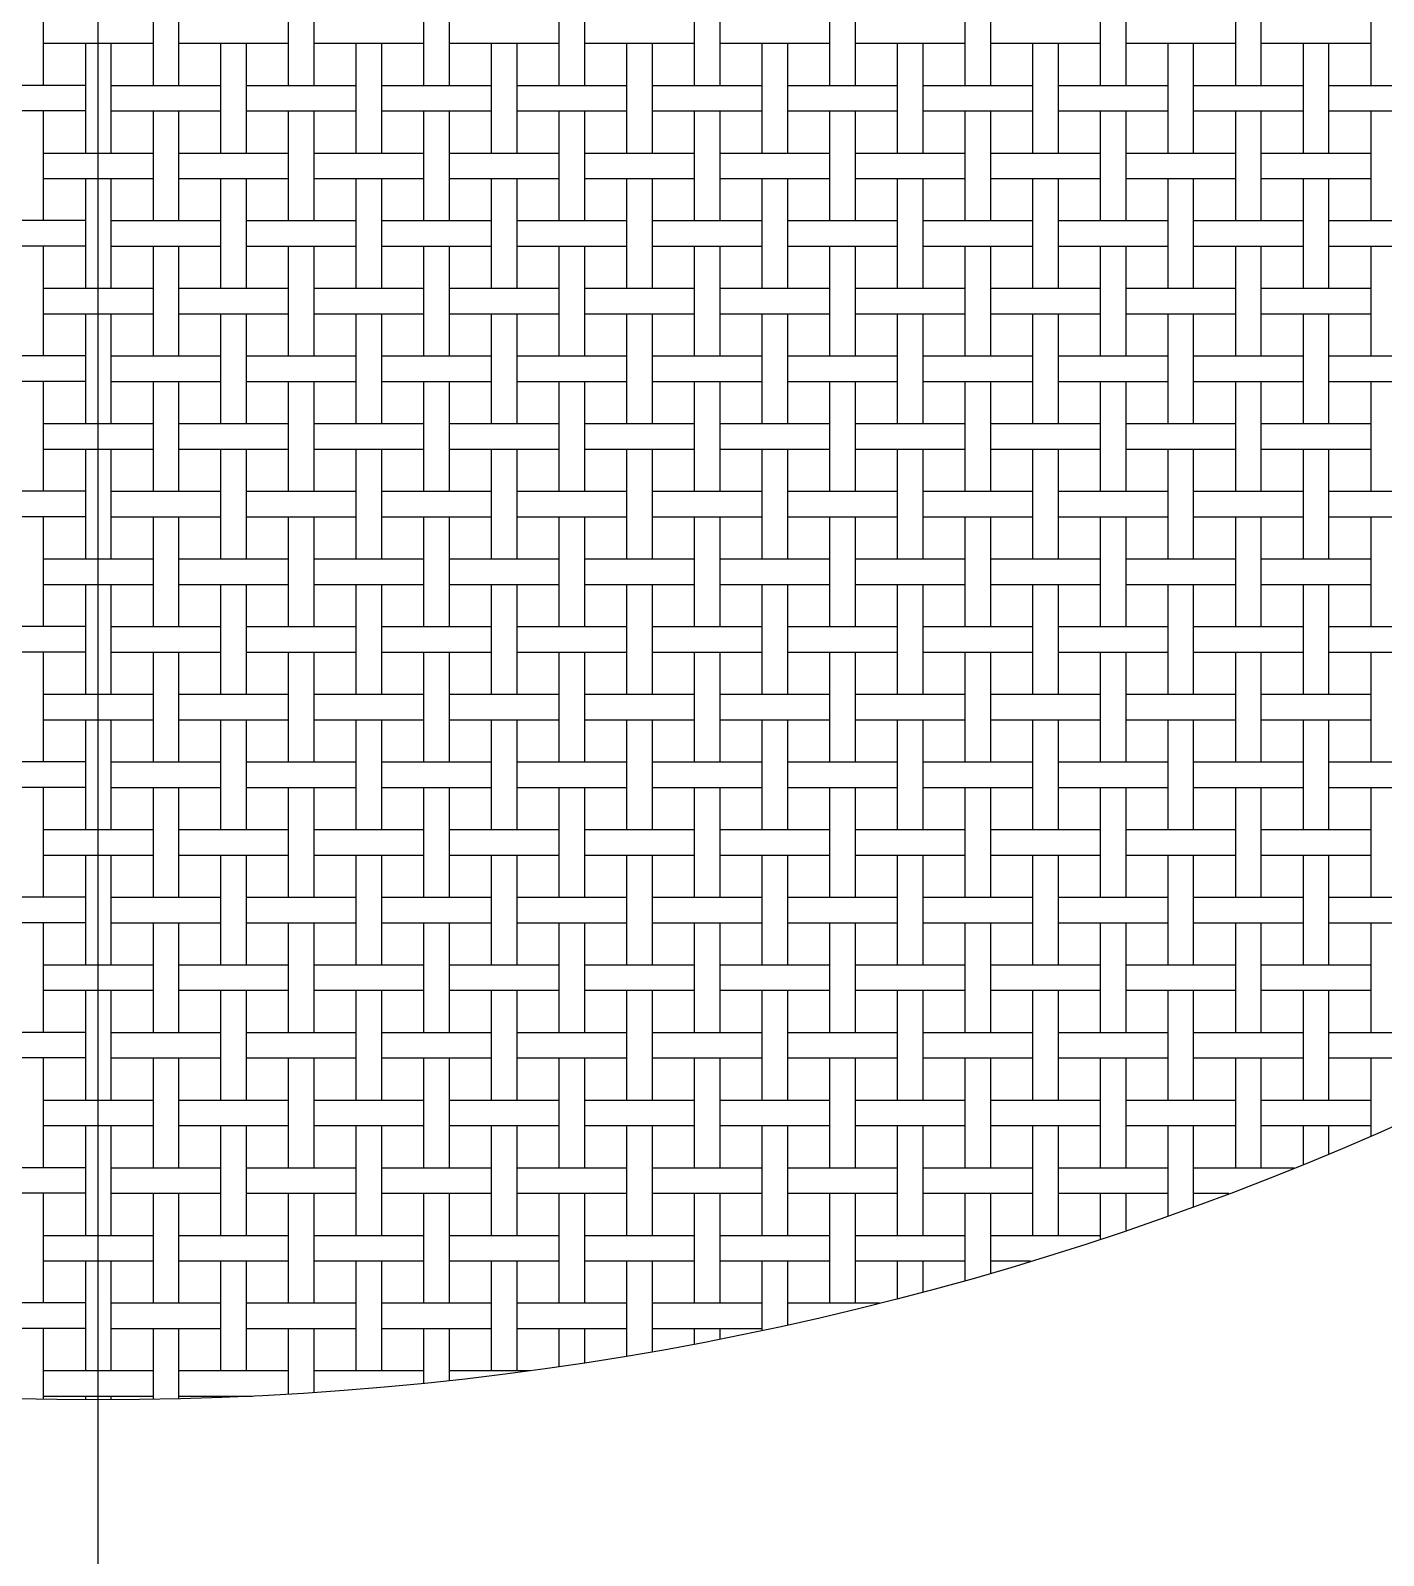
# Model space of a CAD drawing. Extents: x 0.5 to 85.8, y 0 to 73.
# Drawn here: x 33.61 to 39.96, y 30.3 to 37.45 of the extents above; entities that cross this region are included whole.
import ezdxf

# ---------------------------------------------------------------- set-up
doc = ezdxf.new("R2010")
doc.units = 0
doc.linetypes.add('CENTER', pattern=[50.8, 31.75, -6.35, 6.35, -6.35])
doc.layers.get('0').update_dxf_attribs({"linetype": 'CONTINUOUS'})
doc.layers.add('CENTER', color=1, linetype='CENTER')

msp = doc.modelspace()

# ---------------------------------------------------------------- linework, layer by layer
at = {"color": 7, "linetype": 'CONTINUOUS'}
for p, q in [((33.6672, 37.7103), (33.6672, 37.1953)), ((34.1822, 37.7103), (34.1822, 37.1953)), ((34.3022, 37.7103), (34.3022, 37.1953)), ((34.8172, 37.7103), (34.8172, 37.1953)), ((34.9372, 37.7103), (34.9372, 37.1953)), ((35.4522, 37.7103), (35.4522, 37.1953)), ((35.5722, 37.7103), (35.5722, 37.1953)), ((36.0872, 37.7103), (36.0872, 37.1953)), ((36.2072, 37.7103), (36.2072, 37.1953)), ((36.7222, 37.7103), (36.7222, 37.1953)), ((36.8422, 37.7103), (36.8422, 37.1953)), ((37.3572, 37.7103), (37.3572, 37.1953)), ((37.4772, 37.7103), (37.4772, 37.1953)), ((37.9922, 37.7103), (37.9922, 37.1953)), ((38.1122, 37.7103), (38.1122, 37.1953)), ((38.6272, 37.7103), (38.6272, 37.1953)), ((38.7472, 37.7103), (38.7472, 37.1953)), ((39.2622, 37.7103), (39.2622, 37.1953)), ((39.3822, 37.7103), (39.3822, 37.1953)), ((39.8972, 37.7103), (39.8972, 37.1953)), ((33.6672, 37.3928), (34.1822, 37.3928)), ((33.8647, 37.3928), (33.8647, 36.8778)), ((33.9847, 37.3928), (33.9847, 36.8778)), ((34.3022, 37.3928), (34.8172, 37.3928)), ((34.4997, 37.3928), (34.4997, 36.8778)), ((34.6197, 37.3928), (34.6197, 36.8778)), ((34.9372, 37.3928), (35.4522, 37.3928)), ((35.1347, 37.3928), (35.1347, 36.8778)), ((35.2547, 37.3928), (35.2547, 36.8778)), ((35.5722, 37.3928), (36.0872, 37.3928)), ((35.7697, 37.3928), (35.7697, 36.8778)), ((35.8897, 37.3928), (35.8897, 36.8778)), ((36.2072, 37.3928), (36.7222, 37.3928)), ((36.4047, 37.3928), (36.4047, 36.8778)), ((36.5247, 37.3928), (36.5247, 36.8778)), ((36.8422, 37.3928), (37.3572, 37.3928)), ((37.0397, 37.3928), (37.0397, 36.8778)), ((37.1597, 37.3928), (37.1597, 36.8778)), ((37.4772, 37.3928), (37.9922, 37.3928)), ((37.6747, 37.3928), (37.6747, 36.8778)), ((37.7947, 37.3928), (37.7947, 36.8778)), ((38.1122, 37.3928), (38.6272, 37.3928)), ((38.3097, 37.3928), (38.3097, 36.8778)), ((38.4297, 37.3928), (38.4297, 36.8778)), ((38.7472, 37.3928), (39.2622, 37.3928)), ((38.9447, 37.3928), (38.9447, 36.8778)), ((39.0647, 37.3928), (39.0647, 36.8778)), ((39.3822, 37.3928), (39.8972, 37.3928)), ((39.5797, 37.3928), (39.5797, 36.8778)), ((39.6997, 37.3928), (39.6997, 36.8778)), ((33.8647, 37.1953), (33.3497, 37.1953)), ((33.9847, 37.1953), (34.4997, 37.1953)), ((34.6197, 37.1953), (35.1347, 37.1953)), ((35.2547, 37.1953), (35.7697, 37.1953)), ((35.8897, 37.1953), (36.4047, 37.1953)), ((36.5247, 37.1953), (37.0397, 37.1953)), ((37.1597, 37.1953), (37.6747, 37.1953)), ((37.7947, 37.1953), (38.3097, 37.1953)), ((38.4297, 37.1953), (38.9447, 37.1953)), ((39.0647, 37.1953), (39.5797, 37.1953)), ((39.6997, 37.1953), (40.2147, 37.1953)), ((33.8647, 37.0753), (33.3497, 37.0753)), ((33.6672, 37.0753), (33.6672, 36.5603)), ((33.9847, 37.0753), (34.4997, 37.0753)), ((34.1822, 37.0753), (34.1822, 36.5603)), ((34.3022, 37.0753), (34.3022, 36.5603)), ((34.6197, 37.0753), (35.1347, 37.0753)), ((34.8172, 37.0753), (34.8172, 36.5603)), ((34.9372, 37.0753), (34.9372, 36.5603)), ((35.2547, 37.0753), (35.7697, 37.0753)), ((35.4522, 37.0753), (35.4522, 36.5603)), ((35.5722, 37.0753), (35.5722, 36.5603)), ((35.8897, 37.0753), (36.4047, 37.0753)), ((36.0872, 37.0753), (36.0872, 36.5603)), ((36.2072, 37.0753), (36.2072, 36.5603)), ((36.5247, 37.0753), (37.0397, 37.0753)), ((36.7222, 37.0753), (36.7222, 36.5603)), ((36.8422, 37.0753), (36.8422, 36.5603)), ((37.1597, 37.0753), (37.6747, 37.0753)), ((37.3572, 37.0753), (37.3572, 36.5603)), ((37.4772, 37.0753), (37.4772, 36.5603)), ((37.7947, 37.0753), (38.3097, 37.0753)), ((37.9922, 37.0753), (37.9922, 36.5603)), ((38.1122, 37.0753), (38.1122, 36.5603)), ((38.4297, 37.0753), (38.9447, 37.0753)), ((38.6272, 37.0753), (38.6272, 36.5603)), ((38.7472, 37.0753), (38.7472, 36.5603)), ((39.0647, 37.0753), (39.5797, 37.0753)), ((39.2622, 37.0753), (39.2622, 36.5603)), ((39.3822, 37.0753), (39.3822, 36.5603)), ((39.6997, 37.0753), (40.2147, 37.0753)), ((39.8972, 37.0753), (39.8972, 36.5603)), ((33.6672, 36.8778), (34.1822, 36.8778)), ((34.3022, 36.8778), (34.8172, 36.8778)), ((34.9372, 36.8778), (35.4522, 36.8778)), ((35.5722, 36.8778), (36.0872, 36.8778)), ((36.2072, 36.8778), (36.7222, 36.8778)), ((36.8422, 36.8778), (37.3572, 36.8778)), ((37.4772, 36.8778), (37.9922, 36.8778)), ((38.1122, 36.8778), (38.6272, 36.8778)), ((38.7472, 36.8778), (39.2622, 36.8778)), ((39.3822, 36.8778), (39.8972, 36.8778)), ((33.6672, 36.7578), (34.1822, 36.7578)), ((33.8647, 36.7578), (33.8647, 36.2428)), ((33.9847, 36.7578), (33.9847, 36.2428)), ((34.3022, 36.7578), (34.8172, 36.7578)), ((34.4997, 36.7578), (34.4997, 36.2428)), ((34.6197, 36.7578), (34.6197, 36.2428)), ((34.9372, 36.7578), (35.4522, 36.7578)), ((35.1347, 36.7578), (35.1347, 36.2428)), ((35.2547, 36.7578), (35.2547, 36.2428)), ((35.5722, 36.7578), (36.0872, 36.7578)), ((35.7697, 36.7578), (35.7697, 36.2428)), ((35.8897, 36.7578), (35.8897, 36.2428)), ((36.2072, 36.7578), (36.7222, 36.7578)), ((36.4047, 36.7578), (36.4047, 36.2428)), ((36.5247, 36.7578), (36.5247, 36.2428)), ((36.8422, 36.7578), (37.3572, 36.7578)), ((37.0397, 36.7578), (37.0397, 36.2428)), ((37.1597, 36.7578), (37.1597, 36.2428)), ((37.4772, 36.7578), (37.9922, 36.7578)), ((37.6747, 36.7578), (37.6747, 36.2428)), ((37.7947, 36.7578), (37.7947, 36.2428)), ((38.1122, 36.7578), (38.6272, 36.7578)), ((38.3097, 36.7578), (38.3097, 36.2428)), ((38.4297, 36.7578), (38.4297, 36.2428)), ((38.7472, 36.7578), (39.2622, 36.7578)), ((38.9447, 36.7578), (38.9447, 36.2428)), ((39.0647, 36.7578), (39.0647, 36.2428)), ((39.3822, 36.7578), (39.8972, 36.7578)), ((39.5797, 36.7578), (39.5797, 36.2428)), ((39.6997, 36.7578), (39.6997, 36.2428)), ((33.8647, 36.5603), (33.3497, 36.5603)), ((33.9847, 36.5603), (34.4997, 36.5603)), ((34.6197, 36.5603), (35.1347, 36.5603)), ((35.2547, 36.5603), (35.7697, 36.5603)), ((35.8897, 36.5603), (36.4047, 36.5603)), ((36.5247, 36.5603), (37.0397, 36.5603)), ((37.1597, 36.5603), (37.6747, 36.5603)), ((37.7947, 36.5603), (38.3097, 36.5603)), ((38.4297, 36.5603), (38.9447, 36.5603)), ((39.0647, 36.5603), (39.5797, 36.5603)), ((39.6997, 36.5603), (40.2147, 36.5603)), ((33.8647, 36.4403), (33.3497, 36.4403)), ((33.6672, 36.4403), (33.6672, 35.9253)), ((33.9847, 36.4403), (34.4997, 36.4403)), ((34.1822, 36.4403), (34.1822, 35.9253)), ((34.3022, 36.4403), (34.3022, 35.9253)), ((34.6197, 36.4403), (35.1347, 36.4403)), ((34.8172, 36.4403), (34.8172, 35.9253)), ((34.9372, 36.4403), (34.9372, 35.9253)), ((35.2547, 36.4403), (35.7697, 36.4403)), ((35.4522, 36.4403), (35.4522, 35.9253)), ((35.5722, 36.4403), (35.5722, 35.9253)), ((35.8897, 36.4403), (36.4047, 36.4403)), ((36.0872, 36.4403), (36.0872, 35.9253)), ((36.2072, 36.4403), (36.2072, 35.9253)), ((36.5247, 36.4403), (37.0397, 36.4403)), ((36.7222, 36.4403), (36.7222, 35.9253)), ((36.8422, 36.4403), (36.8422, 35.9253)), ((37.1597, 36.4403), (37.6747, 36.4403)), ((37.3572, 36.4403), (37.3572, 35.9253)), ((37.4772, 36.4403), (37.4772, 35.9253)), ((37.7947, 36.4403), (38.3097, 36.4403)), ((37.9922, 36.4403), (37.9922, 35.9253)), ((38.1122, 36.4403), (38.1122, 35.9253)), ((38.4297, 36.4403), (38.9447, 36.4403)), ((38.6272, 36.4403), (38.6272, 35.9253)), ((38.7472, 36.4403), (38.7472, 35.9253)), ((39.0647, 36.4403), (39.5797, 36.4403)), ((39.2622, 36.4403), (39.2622, 35.9253)), ((39.3822, 36.4403), (39.3822, 35.9253)), ((39.6997, 36.4403), (40.2147, 36.4403)), ((39.8972, 36.4403), (39.8972, 35.9253)), ((33.6672, 36.2428), (34.1822, 36.2428)), ((34.3022, 36.2428), (34.8172, 36.2428)), ((34.9372, 36.2428), (35.4522, 36.2428)), ((35.5722, 36.2428), (36.0872, 36.2428)), ((36.2072, 36.2428), (36.7222, 36.2428)), ((36.8422, 36.2428), (37.3572, 36.2428)), ((37.4772, 36.2428), (37.9922, 36.2428)), ((38.1122, 36.2428), (38.6272, 36.2428)), ((38.7472, 36.2428), (39.2622, 36.2428)), ((39.3822, 36.2428), (39.8972, 36.2428)), ((33.6672, 36.1228), (34.1822, 36.1228)), ((33.8647, 36.1228), (33.8647, 35.6078)), ((33.9847, 36.1228), (33.9847, 35.6078)), ((34.3022, 36.1228), (34.8172, 36.1228)), ((34.4997, 36.1228), (34.4997, 35.6078)), ((34.6197, 36.1228), (34.6197, 35.6078)), ((34.9372, 36.1228), (35.4522, 36.1228)), ((35.1347, 36.1228), (35.1347, 35.6078)), ((35.2547, 36.1228), (35.2547, 35.6078)), ((35.5722, 36.1228), (36.0872, 36.1228)), ((35.7697, 36.1228), (35.7697, 35.6078)), ((35.8897, 36.1228), (35.8897, 35.6078)), ((36.2072, 36.1228), (36.7222, 36.1228)), ((36.4047, 36.1228), (36.4047, 35.6078)), ((36.5247, 36.1228), (36.5247, 35.6078)), ((36.8422, 36.1228), (37.3572, 36.1228)), ((37.0397, 36.1228), (37.0397, 35.6078)), ((37.1597, 36.1228), (37.1597, 35.6078)), ((37.4772, 36.1228), (37.9922, 36.1228)), ((37.6747, 36.1228), (37.6747, 35.6078)), ((37.7947, 36.1228), (37.7947, 35.6078)), ((38.1122, 36.1228), (38.6272, 36.1228)), ((38.3097, 36.1228), (38.3097, 35.6078)), ((38.4297, 36.1228), (38.4297, 35.6078)), ((38.7472, 36.1228), (39.2622, 36.1228)), ((38.9447, 36.1228), (38.9447, 35.6078)), ((39.0647, 36.1228), (39.0647, 35.6078)), ((39.3822, 36.1228), (39.8972, 36.1228)), ((39.5797, 36.1228), (39.5797, 35.6078)), ((39.6997, 36.1228), (39.6997, 35.6078)), ((33.8647, 35.9253), (33.3497, 35.9253)), ((33.9847, 35.9253), (34.4997, 35.9253)), ((34.6197, 35.9253), (35.1347, 35.9253)), ((35.2547, 35.9253), (35.7697, 35.9253)), ((35.8897, 35.9253), (36.4047, 35.9253)), ((36.5247, 35.9253), (37.0397, 35.9253)), ((37.1597, 35.9253), (37.6747, 35.9253)), ((37.7947, 35.9253), (38.3097, 35.9253)), ((38.4297, 35.9253), (38.9447, 35.9253)), ((39.0647, 35.9253), (39.5797, 35.9253)), ((39.6997, 35.9253), (40.2147, 35.9253)), ((33.8647, 35.8053), (33.3497, 35.8053)), ((33.6672, 35.8053), (33.6672, 35.2903)), ((33.9847, 35.8053), (34.4997, 35.8053)), ((34.1822, 35.8053), (34.1822, 35.2903)), ((34.3022, 35.8053), (34.3022, 35.2903)), ((34.6197, 35.8053), (35.1347, 35.8053)), ((34.8172, 35.8053), (34.8172, 35.2903)), ((34.9372, 35.8053), (34.9372, 35.2903)), ((35.2547, 35.8053), (35.7697, 35.8053)), ((35.4522, 35.8053), (35.4522, 35.2903)), ((35.5722, 35.8053), (35.5722, 35.2903)), ((35.8897, 35.8053), (36.4047, 35.8053)), ((36.0872, 35.8053), (36.0872, 35.2903)), ((36.2072, 35.8053), (36.2072, 35.2903)), ((36.5247, 35.8053), (37.0397, 35.8053)), ((36.7222, 35.8053), (36.7222, 35.2903)), ((36.8422, 35.8053), (36.8422, 35.2903)), ((37.1597, 35.8053), (37.6747, 35.8053)), ((37.3572, 35.8053), (37.3572, 35.2903)), ((37.4772, 35.8053), (37.4772, 35.2903)), ((37.7947, 35.8053), (38.3097, 35.8053)), ((37.9922, 35.8053), (37.9922, 35.2903)), ((38.1122, 35.8053), (38.1122, 35.2903)), ((38.4297, 35.8053), (38.9447, 35.8053)), ((38.6272, 35.8053), (38.6272, 35.2903)), ((38.7472, 35.8053), (38.7472, 35.2903)), ((39.0647, 35.8053), (39.5797, 35.8053)), ((39.2622, 35.8053), (39.2622, 35.2903)), ((39.3822, 35.8053), (39.3822, 35.2903)), ((39.6997, 35.8053), (40.2147, 35.8053)), ((39.8972, 35.8053), (39.8972, 35.2903)), ((33.6672, 35.6078), (34.1822, 35.6078)), ((34.3022, 35.6078), (34.8172, 35.6078)), ((34.9372, 35.6078), (35.4522, 35.6078)), ((35.5722, 35.6078), (36.0872, 35.6078)), ((36.2072, 35.6078), (36.7222, 35.6078)), ((36.8422, 35.6078), (37.3572, 35.6078)), ((37.4772, 35.6078), (37.9922, 35.6078)), ((38.1122, 35.6078), (38.6272, 35.6078)), ((38.7472, 35.6078), (39.2622, 35.6078)), ((39.3822, 35.6078), (39.8972, 35.6078)), ((33.6672, 35.4878), (34.1822, 35.4878)), ((33.8647, 35.4878), (33.8647, 34.9728)), ((33.9847, 35.4878), (33.9847, 34.9728)), ((34.3022, 35.4878), (34.8172, 35.4878)), ((34.4997, 35.4878), (34.4997, 34.9728)), ((34.6197, 35.4878), (34.6197, 34.9728)), ((34.9372, 35.4878), (35.4522, 35.4878)), ((35.1347, 35.4878), (35.1347, 34.9728)), ((35.2547, 35.4878), (35.2547, 34.9728)), ((35.5722, 35.4878), (36.0872, 35.4878)), ((35.7697, 35.4878), (35.7697, 34.9728)), ((35.8897, 35.4878), (35.8897, 34.9728)), ((36.2072, 35.4878), (36.7222, 35.4878)), ((36.4047, 35.4878), (36.4047, 34.9728)), ((36.5247, 35.4878), (36.5247, 34.9728)), ((36.8422, 35.4878), (37.3572, 35.4878)), ((37.0397, 35.4878), (37.0397, 34.9728)), ((37.1597, 35.4878), (37.1597, 34.9728)), ((37.4772, 35.4878), (37.9922, 35.4878)), ((37.6747, 35.4878), (37.6747, 34.9728)), ((37.7947, 35.4878), (37.7947, 34.9728)), ((38.1122, 35.4878), (38.6272, 35.4878)), ((38.3097, 35.4878), (38.3097, 34.9728)), ((38.4297, 35.4878), (38.4297, 34.9728)), ((38.7472, 35.4878), (39.2622, 35.4878)), ((38.9447, 35.4878), (38.9447, 34.9728)), ((39.0647, 35.4878), (39.0647, 34.9728)), ((39.3822, 35.4878), (39.8972, 35.4878)), ((39.5797, 35.4878), (39.5797, 34.9728)), ((39.6997, 35.4878), (39.6997, 34.9728)), ((33.8647, 35.2903), (33.3497, 35.2903)), ((33.9847, 35.2903), (34.4997, 35.2903)), ((34.6197, 35.2903), (35.1347, 35.2903)), ((35.2547, 35.2903), (35.7697, 35.2903)), ((35.8897, 35.2903), (36.4047, 35.2903)), ((36.5247, 35.2903), (37.0397, 35.2903)), ((37.1597, 35.2903), (37.6747, 35.2903)), ((37.7947, 35.2903), (38.3097, 35.2903)), ((38.4297, 35.2903), (38.9447, 35.2903)), ((39.0647, 35.2903), (39.5797, 35.2903)), ((39.6997, 35.2903), (40.2147, 35.2903)), ((33.8647, 35.1703), (33.3497, 35.1703)), ((33.6672, 35.1703), (33.6672, 34.6553)), ((33.9847, 35.1703), (34.4997, 35.1703)), ((34.1822, 35.1703), (34.1822, 34.6553)), ((34.3022, 35.1703), (34.3022, 34.6553)), ((34.6197, 35.1703), (35.1347, 35.1703)), ((34.8172, 35.1703), (34.8172, 34.6553)), ((34.9372, 35.1703), (34.9372, 34.6553)), ((35.2547, 35.1703), (35.7697, 35.1703)), ((35.4522, 35.1703), (35.4522, 34.6553)), ((35.5722, 35.1703), (35.5722, 34.6553)), ((35.8897, 35.1703), (36.4047, 35.1703)), ((36.0872, 35.1703), (36.0872, 34.6553)), ((36.2072, 35.1703), (36.2072, 34.6553)), ((36.5247, 35.1703), (37.0397, 35.1703)), ((36.7222, 35.1703), (36.7222, 34.6553)), ((36.8422, 35.1703), (36.8422, 34.6553)), ((37.1597, 35.1703), (37.6747, 35.1703)), ((37.3572, 35.1703), (37.3572, 34.6553)), ((37.4772, 35.1703), (37.4772, 34.6553)), ((37.7947, 35.1703), (38.3097, 35.1703)), ((37.9922, 35.1703), (37.9922, 34.6553)), ((38.1122, 35.1703), (38.1122, 34.6553)), ((38.4297, 35.1703), (38.9447, 35.1703)), ((38.6272, 35.1703), (38.6272, 34.6553)), ((38.7472, 35.1703), (38.7472, 34.6553)), ((39.0647, 35.1703), (39.5797, 35.1703)), ((39.2622, 35.1703), (39.2622, 34.6553)), ((39.3822, 35.1703), (39.3822, 34.6553)), ((39.6997, 35.1703), (40.2147, 35.1703)), ((39.8972, 35.1703), (39.8972, 34.6553)), ((33.6672, 34.9728), (34.1822, 34.9728)), ((34.3022, 34.9728), (34.8172, 34.9728)), ((34.9372, 34.9728), (35.4522, 34.9728)), ((35.5722, 34.9728), (36.0872, 34.9728)), ((36.2072, 34.9728), (36.7222, 34.9728)), ((36.8422, 34.9728), (37.3572, 34.9728)), ((37.4772, 34.9728), (37.9922, 34.9728)), ((38.1122, 34.9728), (38.6272, 34.9728)), ((38.7472, 34.9728), (39.2622, 34.9728)), ((39.3822, 34.9728), (39.8972, 34.9728)), ((33.6672, 34.8528), (34.1822, 34.8528)), ((33.8647, 34.8528), (33.8647, 34.3378)), ((33.9847, 34.8528), (33.9847, 34.3378)), ((34.3022, 34.8528), (34.8172, 34.8528)), ((34.4997, 34.8528), (34.4997, 34.3378)), ((34.6197, 34.8528), (34.6197, 34.3378)), ((34.9372, 34.8528), (35.4522, 34.8528)), ((35.1347, 34.8528), (35.1347, 34.3378)), ((35.2547, 34.8528), (35.2547, 34.3378)), ((35.5722, 34.8528), (36.0872, 34.8528)), ((35.7697, 34.8528), (35.7697, 34.3378)), ((35.8897, 34.8528), (35.8897, 34.3378)), ((36.2072, 34.8528), (36.7222, 34.8528)), ((36.4047, 34.8528), (36.4047, 34.3378)), ((36.5247, 34.8528), (36.5247, 34.3378)), ((36.8422, 34.8528), (37.3572, 34.8528)), ((37.0397, 34.8528), (37.0397, 34.3378)), ((37.1597, 34.8528), (37.1597, 34.3378)), ((37.4772, 34.8528), (37.9922, 34.8528)), ((37.6747, 34.8528), (37.6747, 34.3378)), ((37.7947, 34.8528), (37.7947, 34.3378)), ((38.1122, 34.8528), (38.6272, 34.8528)), ((38.3097, 34.8528), (38.3097, 34.3378)), ((38.4297, 34.8528), (38.4297, 34.3378)), ((38.7472, 34.8528), (39.2622, 34.8528)), ((38.9447, 34.8528), (38.9447, 34.3378)), ((39.0647, 34.8528), (39.0647, 34.3378)), ((39.3822, 34.8528), (39.8972, 34.8528)), ((39.5797, 34.8528), (39.5797, 34.3378)), ((39.6997, 34.8528), (39.6997, 34.3378)), ((33.8647, 34.6553), (33.3497, 34.6553)), ((33.9847, 34.6553), (34.4997, 34.6553)), ((34.6197, 34.6553), (35.1347, 34.6553)), ((35.2547, 34.6553), (35.7697, 34.6553)), ((35.8897, 34.6553), (36.4047, 34.6553)), ((36.5247, 34.6553), (37.0397, 34.6553)), ((37.1597, 34.6553), (37.6747, 34.6553)), ((37.7947, 34.6553), (38.3097, 34.6553)), ((38.4297, 34.6553), (38.9447, 34.6553)), ((39.0647, 34.6553), (39.5797, 34.6553)), ((39.6997, 34.6553), (40.2147, 34.6553)), ((33.8647, 34.5353), (33.3497, 34.5353)), ((33.6672, 34.5353), (33.6672, 34.0203)), ((33.9847, 34.5353), (34.4997, 34.5353)), ((34.1822, 34.5353), (34.1822, 34.0203)), ((34.3022, 34.5353), (34.3022, 34.0203)), ((34.6197, 34.5353), (35.1347, 34.5353)), ((34.8172, 34.5353), (34.8172, 34.0203)), ((34.9372, 34.5353), (34.9372, 34.0203)), ((35.2547, 34.5353), (35.7697, 34.5353)), ((35.4522, 34.5353), (35.4522, 34.0203)), ((35.5722, 34.5353), (35.5722, 34.0203)), ((35.8897, 34.5353), (36.4047, 34.5353)), ((36.0872, 34.5353), (36.0872, 34.0203)), ((36.2072, 34.5353), (36.2072, 34.0203)), ((36.5247, 34.5353), (37.0397, 34.5353)), ((36.7222, 34.5353), (36.7222, 34.0203)), ((36.8422, 34.5353), (36.8422, 34.0203)), ((37.1597, 34.5353), (37.6747, 34.5353)), ((37.3572, 34.5353), (37.3572, 34.0203)), ((37.4772, 34.5353), (37.4772, 34.0203)), ((37.7947, 34.5353), (38.3097, 34.5353)), ((37.9922, 34.5353), (37.9922, 34.0203)), ((38.1122, 34.5353), (38.1122, 34.0203)), ((38.4297, 34.5353), (38.9447, 34.5353)), ((38.6272, 34.5353), (38.6272, 34.0203)), ((38.7472, 34.5353), (38.7472, 34.0203)), ((39.0647, 34.5353), (39.5797, 34.5353)), ((39.2622, 34.5353), (39.2622, 34.0203)), ((39.3822, 34.5353), (39.3822, 34.0203)), ((39.6997, 34.5353), (40.2147, 34.5353)), ((39.8972, 34.5353), (39.8972, 34.0203)), ((33.6672, 34.3378), (34.1822, 34.3378)), ((34.3022, 34.3378), (34.8172, 34.3378)), ((34.9372, 34.3378), (35.4522, 34.3378)), ((35.5722, 34.3378), (36.0872, 34.3378)), ((36.2072, 34.3378), (36.7222, 34.3378)), ((36.8422, 34.3378), (37.3572, 34.3378)), ((37.4772, 34.3378), (37.9922, 34.3378)), ((38.1122, 34.3378), (38.6272, 34.3378)), ((38.7472, 34.3378), (39.2622, 34.3378)), ((39.3822, 34.3378), (39.8972, 34.3378)), ((33.6672, 34.2178), (34.1822, 34.2178)), ((33.8647, 34.2178), (33.8647, 33.7028)), ((33.9847, 34.2178), (33.9847, 33.7028)), ((34.3022, 34.2178), (34.8172, 34.2178)), ((34.4997, 34.2178), (34.4997, 33.7028)), ((34.6197, 34.2178), (34.6197, 33.7028)), ((34.9372, 34.2178), (35.4522, 34.2178)), ((35.1347, 34.2178), (35.1347, 33.7028)), ((35.2547, 34.2178), (35.2547, 33.7028)), ((35.5722, 34.2178), (36.0872, 34.2178)), ((35.7697, 34.2178), (35.7697, 33.7028)), ((35.8897, 34.2178), (35.8897, 33.7028)), ((36.2072, 34.2178), (36.7222, 34.2178)), ((36.4047, 34.2178), (36.4047, 33.7028)), ((36.5247, 34.2178), (36.5247, 33.7028)), ((36.8422, 34.2178), (37.3572, 34.2178)), ((37.0397, 34.2178), (37.0397, 33.7028)), ((37.1597, 34.2178), (37.1597, 33.7028)), ((37.4772, 34.2178), (37.9922, 34.2178)), ((37.6747, 34.2178), (37.6747, 33.7028)), ((37.7947, 34.2178), (37.7947, 33.7028)), ((38.1122, 34.2178), (38.6272, 34.2178)), ((38.3097, 34.2178), (38.3097, 33.7028)), ((38.4297, 34.2178), (38.4297, 33.7028)), ((38.7472, 34.2178), (39.2622, 34.2178)), ((38.9447, 34.2178), (38.9447, 33.7028)), ((39.0647, 34.2178), (39.0647, 33.7028)), ((39.3822, 34.2178), (39.8972, 34.2178)), ((39.5797, 34.2178), (39.5797, 33.7028)), ((39.6997, 34.2178), (39.6997, 33.7028)), ((33.8647, 34.0203), (33.3497, 34.0203)), ((33.9847, 34.0203), (34.4997, 34.0203)), ((34.6197, 34.0203), (35.1347, 34.0203)), ((35.2547, 34.0203), (35.7697, 34.0203)), ((35.8897, 34.0203), (36.4047, 34.0203)), ((36.5247, 34.0203), (37.0397, 34.0203)), ((37.1597, 34.0203), (37.6747, 34.0203)), ((37.7947, 34.0203), (38.3097, 34.0203)), ((38.4297, 34.0203), (38.9447, 34.0203)), ((39.0647, 34.0203), (39.5797, 34.0203)), ((39.6997, 34.0203), (40.2147, 34.0203)), ((33.8647, 33.9003), (33.3497, 33.9003)), ((33.6672, 33.9003), (33.6672, 33.3853)), ((33.9847, 33.9003), (34.4997, 33.9003)), ((34.1822, 33.9003), (34.1822, 33.3853)), ((34.3022, 33.9003), (34.3022, 33.3853)), ((34.6197, 33.9003), (35.1347, 33.9003)), ((34.8172, 33.9003), (34.8172, 33.3853)), ((34.9372, 33.9003), (34.9372, 33.3853)), ((35.2547, 33.9003), (35.7697, 33.9003)), ((35.4522, 33.9003), (35.4522, 33.3853)), ((35.5722, 33.9003), (35.5722, 33.3853)), ((35.8897, 33.9003), (36.4047, 33.9003)), ((36.0872, 33.9003), (36.0872, 33.3853)), ((36.2072, 33.9003), (36.2072, 33.3853)), ((36.5247, 33.9003), (37.0397, 33.9003)), ((36.7222, 33.9003), (36.7222, 33.3853)), ((36.8422, 33.9003), (36.8422, 33.3853)), ((37.1597, 33.9003), (37.6747, 33.9003)), ((37.3572, 33.9003), (37.3572, 33.3853)), ((37.4772, 33.9003), (37.4772, 33.3853)), ((37.7947, 33.9003), (38.3097, 33.9003)), ((37.9922, 33.9003), (37.9922, 33.3853)), ((38.1122, 33.9003), (38.1122, 33.3853)), ((38.4297, 33.9003), (38.9447, 33.9003)), ((38.6272, 33.9003), (38.6272, 33.3853)), ((38.7472, 33.9003), (38.7472, 33.3853)), ((39.0647, 33.9003), (39.5797, 33.9003)), ((39.2622, 33.9003), (39.2622, 33.3853)), ((39.3822, 33.9003), (39.3822, 33.3853)), ((39.6997, 33.9003), (40.2147, 33.9003)), ((39.8972, 33.9003), (39.8972, 33.3853)), ((33.6672, 33.7028), (34.1822, 33.7028)), ((34.3022, 33.7028), (34.8172, 33.7028)), ((34.9372, 33.7028), (35.4522, 33.7028)), ((35.5722, 33.7028), (36.0872, 33.7028)), ((36.2072, 33.7028), (36.7222, 33.7028)), ((36.8422, 33.7028), (37.3572, 33.7028)), ((37.4772, 33.7028), (37.9922, 33.7028)), ((38.1122, 33.7028), (38.6272, 33.7028)), ((38.7472, 33.7028), (39.2622, 33.7028)), ((39.3822, 33.7028), (39.8972, 33.7028)), ((33.6672, 33.5828), (34.1822, 33.5828)), ((33.8647, 33.5828), (33.8647, 33.0678)), ((33.9847, 33.5828), (33.9847, 33.0678)), ((34.3022, 33.5828), (34.8172, 33.5828)), ((34.4997, 33.5828), (34.4997, 33.0678)), ((34.6197, 33.5828), (34.6197, 33.0678)), ((34.9372, 33.5828), (35.4522, 33.5828)), ((35.1347, 33.5828), (35.1347, 33.0678)), ((35.2547, 33.5828), (35.2547, 33.0678)), ((35.5722, 33.5828), (36.0872, 33.5828)), ((35.7697, 33.5828), (35.7697, 33.0678)), ((35.8897, 33.5828), (35.8897, 33.0678)), ((36.2072, 33.5828), (36.7222, 33.5828)), ((36.4047, 33.5828), (36.4047, 33.0678)), ((36.5247, 33.5828), (36.5247, 33.0678)), ((36.8422, 33.5828), (37.3572, 33.5828)), ((37.0397, 33.5828), (37.0397, 33.0678)), ((37.1597, 33.5828), (37.1597, 33.0678)), ((37.4772, 33.5828), (37.9922, 33.5828)), ((37.6747, 33.5828), (37.6747, 33.0678)), ((37.7947, 33.5828), (37.7947, 33.0678)), ((38.1122, 33.5828), (38.6272, 33.5828)), ((38.3097, 33.5828), (38.3097, 33.0678)), ((38.4297, 33.5828), (38.4297, 33.0678)), ((38.7472, 33.5828), (39.2622, 33.5828)), ((38.9447, 33.5828), (38.9447, 33.0678)), ((39.0647, 33.5828), (39.0647, 33.0678)), ((39.3822, 33.5828), (39.8972, 33.5828)), ((39.5797, 33.5828), (39.5797, 33.0678)), ((39.6997, 33.5828), (39.6997, 33.0678)), ((33.8647, 33.3853), (33.3497, 33.3853)), ((33.9847, 33.3853), (34.4997, 33.3853)), ((34.6197, 33.3853), (35.1347, 33.3853)), ((35.2547, 33.3853), (35.7697, 33.3853)), ((35.8897, 33.3853), (36.4047, 33.3853)), ((36.5247, 33.3853), (37.0397, 33.3853)), ((37.1597, 33.3853), (37.6747, 33.3853)), ((37.7947, 33.3853), (38.3097, 33.3853)), ((38.4297, 33.3853), (38.9447, 33.3853)), ((39.0647, 33.3853), (39.5797, 33.3853)), ((39.6997, 33.3853), (40.2147, 33.3853)), ((33.8647, 33.2653), (33.3497, 33.2653)), ((33.6672, 33.2653), (33.6672, 32.7503)), ((33.9847, 33.2653), (34.4997, 33.2653)), ((34.1822, 33.2653), (34.1822, 32.7503)), ((34.3022, 33.2653), (34.3022, 32.7503)), ((34.6197, 33.2653), (35.1347, 33.2653)), ((34.8172, 33.2653), (34.8172, 32.7503)), ((34.9372, 33.2653), (34.9372, 32.7503)), ((35.2547, 33.2653), (35.7697, 33.2653)), ((35.4522, 33.2653), (35.4522, 32.7503)), ((35.5722, 33.2653), (35.5722, 32.7503)), ((35.8897, 33.2653), (36.4047, 33.2653)), ((36.0872, 33.2653), (36.0872, 32.7503)), ((36.2072, 33.2653), (36.2072, 32.7503)), ((36.5247, 33.2653), (37.0397, 33.2653)), ((36.7222, 33.2653), (36.7222, 32.7503)), ((36.8422, 33.2653), (36.8422, 32.7503)), ((37.1597, 33.2653), (37.6747, 33.2653)), ((37.3572, 33.2653), (37.3572, 32.7503)), ((37.4772, 33.2653), (37.4772, 32.7503)), ((37.7947, 33.2653), (38.3097, 33.2653)), ((37.9922, 33.2653), (37.9922, 32.7503)), ((38.1122, 33.2653), (38.1122, 32.7503)), ((38.4297, 33.2653), (38.9447, 33.2653)), ((38.6272, 33.2653), (38.6272, 32.7503)), ((38.7472, 33.2653), (38.7472, 32.7503)), ((39.0647, 33.2653), (39.5797, 33.2653)), ((39.2622, 33.2653), (39.2622, 32.7503)), ((39.3822, 33.2653), (39.3822, 32.7503)), ((39.6997, 33.2653), (40.2147, 33.2653)), ((39.8972, 33.2653), (39.8972, 32.7503)), ((33.6672, 33.0678), (34.1822, 33.0678)), ((34.3022, 33.0678), (34.8172, 33.0678)), ((34.9372, 33.0678), (35.4522, 33.0678)), ((35.5722, 33.0678), (36.0872, 33.0678)), ((36.2072, 33.0678), (36.7222, 33.0678)), ((36.8422, 33.0678), (37.3572, 33.0678)), ((37.4772, 33.0678), (37.9922, 33.0678)), ((38.1122, 33.0678), (38.6272, 33.0678)), ((38.7472, 33.0678), (39.2622, 33.0678)), ((39.3822, 33.0678), (39.8972, 33.0678)), ((33.6672, 32.9478), (34.1822, 32.9478)), ((33.8647, 32.9478), (33.8647, 32.4328)), ((33.9847, 32.9478), (33.9847, 32.4328)), ((34.3022, 32.9478), (34.8172, 32.9478)), ((34.4997, 32.9478), (34.4997, 32.4328)), ((34.6197, 32.9478), (34.6197, 32.4328)), ((34.9372, 32.9478), (35.4522, 32.9478)), ((35.1347, 32.9478), (35.1347, 32.4328)), ((35.2547, 32.9478), (35.2547, 32.4328)), ((35.5722, 32.9478), (36.0872, 32.9478)), ((35.7697, 32.9478), (35.7697, 32.4328)), ((35.8897, 32.9478), (35.8897, 32.4328)), ((36.2072, 32.9478), (36.7222, 32.9478)), ((36.4047, 32.9478), (36.4047, 32.4328)), ((36.5247, 32.9478), (36.5247, 32.4328)), ((36.8422, 32.9478), (37.3572, 32.9478)), ((37.0397, 32.9478), (37.0397, 32.4328)), ((37.1597, 32.9478), (37.1597, 32.4328)), ((37.4772, 32.9478), (37.9922, 32.9478)), ((37.6747, 32.9478), (37.6747, 32.4328)), ((37.7947, 32.9478), (37.7947, 32.4328)), ((38.1122, 32.9478), (38.6272, 32.9478)), ((38.3097, 32.9478), (38.3097, 32.4328)), ((38.4297, 32.9478), (38.4297, 32.4328)), ((38.7472, 32.9478), (39.2622, 32.9478)), ((38.9447, 32.9478), (38.9447, 32.4328)), ((39.0647, 32.9478), (39.0647, 32.4328)), ((39.3822, 32.9478), (39.8972, 32.9478)), ((39.5797, 32.9478), (39.5797, 32.4328)), ((39.6997, 32.9478), (39.6997, 32.4328)), ((33.8647, 32.7503), (33.3497, 32.7503)), ((33.9847, 32.7503), (34.4997, 32.7503)), ((34.6197, 32.7503), (35.1347, 32.7503)), ((35.2547, 32.7503), (35.7697, 32.7503)), ((35.8897, 32.7503), (36.4047, 32.7503)), ((36.5247, 32.7503), (37.0397, 32.7503)), ((37.1597, 32.7503), (37.6747, 32.7503)), ((37.7947, 32.7503), (38.3097, 32.7503)), ((38.4297, 32.7503), (38.9447, 32.7503)), ((39.0647, 32.7503), (39.5797, 32.7503)), ((39.6997, 32.7503), (40.2147, 32.7503)), ((33.8647, 32.6303), (33.3497, 32.6303)), ((33.6672, 32.6303), (33.6672, 32.1153)), ((33.9847, 32.6303), (34.4997, 32.6303)), ((34.1822, 32.6303), (34.1822, 32.1153)), ((34.3022, 32.6303), (34.3022, 32.1153)), ((34.6197, 32.6303), (35.1347, 32.6303)), ((34.8172, 32.6303), (34.8172, 32.1153)), ((34.9372, 32.6303), (34.9372, 32.1153)), ((35.2547, 32.6303), (35.7697, 32.6303)), ((35.4522, 32.6303), (35.4522, 32.1153)), ((35.5722, 32.6303), (35.5722, 32.1153)), ((35.8897, 32.6303), (36.4047, 32.6303)), ((36.0872, 32.6303), (36.0872, 32.1153)), ((36.2072, 32.6303), (36.2072, 32.1153)), ((36.5247, 32.6303), (37.0397, 32.6303)), ((36.7222, 32.6303), (36.7222, 32.1153)), ((36.8422, 32.6303), (36.8422, 32.1153)), ((37.1597, 32.6303), (37.6747, 32.6303)), ((37.3572, 32.6303), (37.3572, 32.1153)), ((37.4772, 32.6303), (37.4772, 32.1153)), ((37.7947, 32.6303), (38.3097, 32.6303)), ((37.9922, 32.6303), (37.9922, 32.1153)), ((38.1122, 32.6303), (38.1122, 32.1153)), ((38.4297, 32.6303), (38.9447, 32.6303)), ((38.6272, 32.6303), (38.6272, 32.1153)), ((38.7472, 32.6303), (38.7472, 32.1153)), ((39.0647, 32.6303), (39.5797, 32.6303)), ((39.2622, 32.6303), (39.2622, 32.1153)), ((39.3822, 32.6303), (39.3822, 32.1153)), ((39.6997, 32.6303), (40.2147, 32.6303)), ((39.8972, 32.6303), (39.8972, 32.2656)), ((33.6672, 32.4328), (34.1822, 32.4328)), ((34.3022, 32.4328), (34.8172, 32.4328)), ((34.9372, 32.4328), (35.4522, 32.4328)), ((35.5722, 32.4328), (36.0872, 32.4328)), ((36.2072, 32.4328), (36.7222, 32.4328)), ((36.8422, 32.4328), (37.3572, 32.4328)), ((37.4772, 32.4328), (37.9922, 32.4328)), ((38.1122, 32.4328), (38.6272, 32.4328)), ((38.7472, 32.4328), (39.2622, 32.4328)), ((39.3822, 32.4328), (39.8972, 32.4328)), ((33.6672, 32.3128), (34.1822, 32.3128)), ((33.8647, 32.3128), (33.8647, 31.7978)), ((33.9847, 32.3128), (33.9847, 31.7978)), ((34.3022, 32.3128), (34.8172, 32.3128)), ((34.4997, 32.3128), (34.4997, 31.7978)), ((34.6197, 32.3128), (34.6197, 31.7978)), ((34.9372, 32.3128), (35.4522, 32.3128)), ((35.1347, 32.3128), (35.1347, 31.7978)), ((35.2547, 32.3128), (35.2547, 31.7978)), ((35.5722, 32.3128), (36.0872, 32.3128)), ((35.7697, 32.3128), (35.7697, 31.7978)), ((35.8897, 32.3128), (35.8897, 31.7978)), ((36.2072, 32.3128), (36.7222, 32.3128)), ((36.4047, 32.3128), (36.4047, 31.7978)), ((36.5247, 32.3128), (36.5247, 31.7978)), ((36.8422, 32.3128), (37.3572, 32.3128)), ((37.0397, 32.3128), (37.0397, 31.7978)), ((37.1597, 32.3128), (37.1597, 31.7978)), ((37.4772, 32.3128), (37.9922, 32.3128)), ((37.6747, 32.3128), (37.6747, 31.7978)), ((37.7947, 32.3128), (37.7947, 31.7978)), ((38.1122, 32.3128), (38.6272, 32.3128)), ((38.3097, 32.3128), (38.3097, 31.7978)), ((38.4297, 32.3128), (38.4297, 31.7978)), ((38.7472, 32.3128), (39.2622, 32.3128)), ((38.9447, 32.3128), (38.9447, 31.8903)), ((39.0647, 32.3128), (39.0647, 31.9335)), ((39.3822, 32.3128), (39.8972, 32.3128)), ((39.5797, 32.3128), (39.5797, 32.1321)), ((39.6997, 32.3128), (39.6997, 32.1816)), ((33.8647, 32.1153), (33.3497, 32.1153)), ((33.9847, 32.1153), (34.4997, 32.1153)), ((34.6197, 32.1153), (35.1347, 32.1153)), ((35.2547, 32.1153), (35.7697, 32.1153)), ((35.8897, 32.1153), (36.4047, 32.1153)), ((36.5247, 32.1153), (37.0397, 32.1153)), ((37.1597, 32.1153), (37.6747, 32.1153)), ((37.7947, 32.1153), (38.3097, 32.1153)), ((38.4297, 32.1153), (38.9447, 32.1153)), ((39.0647, 32.1153), (39.5383, 32.1153)), ((33.8647, 31.9953), (33.3497, 31.9953)), ((33.6672, 31.9953), (33.6672, 31.4803)), ((33.9847, 31.9953), (34.4997, 31.9953)), ((34.1822, 31.9953), (34.1822, 31.4803)), ((34.3022, 31.9953), (34.3022, 31.4803)), ((34.6197, 31.9953), (35.1347, 31.9953)), ((34.8172, 31.9953), (34.8172, 31.4803)), ((34.9372, 31.9953), (34.9372, 31.4803)), ((35.2547, 31.9953), (35.7697, 31.9953)), ((35.4522, 31.9953), (35.4522, 31.4803)), ((35.5722, 31.9953), (35.5722, 31.4803)), ((35.8897, 31.9953), (36.4047, 31.9953)), ((36.0872, 31.9953), (36.0872, 31.4803)), ((36.2072, 31.9953), (36.2072, 31.4803)), ((36.5247, 31.9953), (37.0397, 31.9953)), ((36.7222, 31.9953), (36.7222, 31.4803)), ((36.8422, 31.9953), (36.8422, 31.4803)), ((37.1597, 31.9953), (37.6747, 31.9953)), ((37.3572, 31.9953), (37.3572, 31.4803)), ((37.4772, 31.9953), (37.4772, 31.4803)), ((37.7947, 31.9953), (38.3097, 31.9953)), ((37.9922, 31.9953), (37.9922, 31.5873)), ((38.1122, 31.9953), (38.1122, 31.6217)), ((38.4297, 31.9953), (38.9447, 31.9953)), ((38.6272, 31.9953), (38.6272, 31.7815)), ((38.7472, 31.9953), (38.7472, 31.8217)), ((39.0647, 31.9953), (39.2312, 31.9953)), ((33.6672, 31.7978), (34.1822, 31.7978)), ((34.3022, 31.7978), (34.8172, 31.7978)), ((34.9372, 31.7978), (35.4522, 31.7978)), ((35.5722, 31.7978), (36.0872, 31.7978)), ((36.2072, 31.7978), (36.7222, 31.7978)), ((36.8422, 31.7978), (37.3572, 31.7978)), ((37.4772, 31.7978), (37.9922, 31.7978)), ((38.1122, 31.7978), (38.6272, 31.7978)), ((33.6672, 31.6778), (34.1822, 31.6778)), ((33.8647, 31.6778), (33.8647, 31.1628)), ((33.9847, 31.6778), (33.9847, 31.1628)), ((34.3022, 31.6778), (34.8172, 31.6778)), ((34.4997, 31.6778), (34.4997, 31.1628)), ((34.6197, 31.6778), (34.6197, 31.1628)), ((34.9372, 31.6778), (35.4522, 31.6778)), ((35.1347, 31.6778), (35.1347, 31.1628)), ((35.2547, 31.6778), (35.2547, 31.1628)), ((35.5722, 31.6778), (36.0872, 31.6778)), ((35.7697, 31.6778), (35.7697, 31.1628)), ((35.8897, 31.6778), (35.8897, 31.1628)), ((36.2072, 31.6778), (36.7222, 31.6778)), ((36.4047, 31.6778), (36.4047, 31.2318)), ((36.5247, 31.6778), (36.5247, 31.2524)), ((36.8422, 31.6778), (37.3572, 31.6778)), ((37.0397, 31.6778), (37.0397, 31.3523)), ((37.1597, 31.6778), (37.1597, 31.3783)), ((37.4772, 31.6778), (37.9922, 31.6778)), ((37.6747, 31.6778), (37.6747, 31.5016)), ((37.7947, 31.6778), (37.7947, 31.5332)), ((38.1122, 31.6778), (38.3007, 31.6778)), ((33.8647, 31.4803), (33.3497, 31.4803)), ((33.9847, 31.4803), (34.4997, 31.4803)), ((34.6197, 31.4803), (35.1347, 31.4803)), ((35.2547, 31.4803), (35.7697, 31.4803)), ((35.8897, 31.4803), (36.4047, 31.4803)), ((36.5247, 31.4803), (37.0397, 31.4803)), ((37.1597, 31.4803), (37.5912, 31.4803)), ((33.8647, 31.3603), (33.3497, 31.3603)), ((33.6672, 31.3603), (33.6672, 31.0275)), ((33.9847, 31.3603), (34.4997, 31.3603)), ((34.1822, 31.3603), (34.1822, 31.0275)), ((34.3022, 31.3603), (34.3022, 31.0301)), ((34.6197, 31.3603), (35.1347, 31.3603)), ((34.8172, 31.3603), (34.8172, 31.0519)), ((34.9372, 31.3603), (34.9372, 31.0595)), ((35.2547, 31.3603), (35.7697, 31.3603)), ((35.4522, 31.3603), (35.4522, 31.1033)), ((35.5722, 31.3603), (35.5722, 31.1161)), ((35.8897, 31.3603), (36.4047, 31.3603)), ((36.0872, 31.3603), (36.0872, 31.182)), ((36.2072, 31.3603), (36.2072, 31.2)), ((36.5247, 31.3603), (37.0397, 31.3603)), ((36.7222, 31.3603), (36.7222, 31.2885)), ((36.8422, 31.3603), (36.8422, 31.3118)), ((33.6672, 31.1628), (34.1822, 31.1628)), ((34.3022, 31.1628), (34.8172, 31.1628)), ((34.9372, 31.1628), (35.4522, 31.1628)), ((35.5722, 31.1628), (35.9511, 31.1628)), ((33.6672, 31.0428), (34.1822, 31.0428)), ((33.8647, 31.0428), (33.8647, 31.0255)), ((33.9847, 31.0428), (33.9847, 31.0255)), ((34.3022, 31.0428), (34.6491, 31.0428)), ((34.4997, 31.0428), (34.4997, 31.0364)), ((34.6197, 31.0428), (34.6197, 31.0414))]:
    msp.add_line(p, q, dxfattribs=at)
for radius in [25, 15]:
    msp.add_circle((33.9247, 46.0253), radius, dxfattribs=at)
at = {"layer": 'CENTER', "color": 1, "linetype": 'CENTER'}
msp.add_line((33.9247, 19.0253), (33.9247, 73.0253), dxfattribs=at)

doc.saveas('drawing.dxf')
